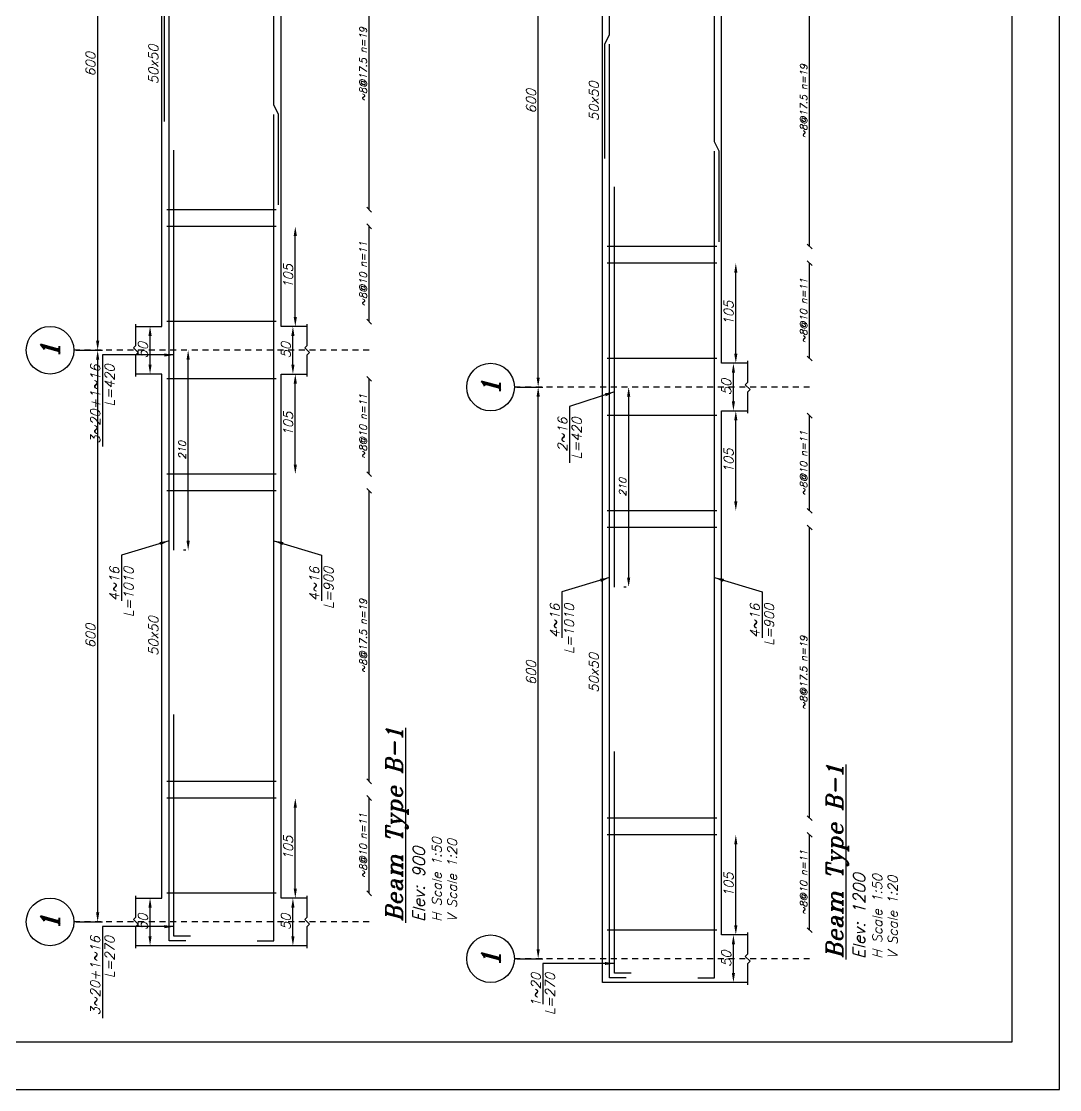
# Model space of a CAD drawing. Extents: x 0 to 308, y -92 to 22.
# Drawn here: x 192.36 to 214.16, y -91.78 to -69.36 of the extents above; entities that cross this region are included whole.
import ezdxf
from ezdxf.enums import TextEntityAlignment as Align

# ---------------------------------------------------------------- set-up
doc = ezdxf.new("R2010")
doc.units = 0
doc.header["$MEASUREMENT"] = 0
doc.header["$PDMODE"] = 33
doc.header["$PDSIZE"] = 0.3
doc.linetypes.add('HIDDEN2', pattern=[0.1875, 0.125, -0.0625])
doc.layers.add('SAZE_DRAWINGS', color=7, linetype='Continuous')
doc.styles.add('SAZE_STYLE', font='romansp.shx', dxfattribs={"oblique": 15})
doc.styles.add('SAZE_STYLE1', font='romant.shx', dxfattribs={"oblique": 15})
doc.dimstyles.new('SAZE_DIM_STYLE', dxfattribs={"dimtxt": 0.2, "dimasz": 0.2, "dimexe": 0.1, "dimexo": 0.05, "dimgap": 0.05, "dimtad": 0, "dimzin": 0, "dimdsep": 46, "dimtxsty": 'SAZE_STYLE', "dimcen": 0.09, "dimclrd": 2, "dimclre": 2, "dimclrt": 3, "dimadec": 0, "dimazin": 0, "dimtfac": 1, "dimtdec": 4, "dimtix": 1, "dimtmove": 1, "dimatfit": 3, "dimfxl": 1, "dimtolj": 1, "dimtzin": 0, "dimarcsym": 0})

# ---------------------------------------------------------------- blocks, each defined once
blk = doc.blocks.new('*D299')
at = {"layer": 'Defpoints', "color": 0, "transparency": 16777216}
for p in [(194.759, -87.76), (195.059, -87.76), (194.759, -88.76)]:
    blk.add_point(p, dxfattribs=at)
at = {"layer": 'SAZE_DRAWINGS', "color": 2, "lineweight": -2, "transparency": 16777216}
blk.add_line((195.059, -88.56), (195.059, -87.96), dxfattribs=at)
at = {"layer": 'SAZE_DRAWINGS', "color": 2, "transparency": 16777216}
for points in [[(195.025, -87.96), (195.092, -87.96), (195.059, -87.76)], [(195.025, -88.56), (195.092, -88.56), (195.059, -88.76)]]:
    blk.add_solid(points, dxfattribs=at)
at = {"layer": 'SAZE_DRAWINGS', "color": 3, "transparency": 16777216, "insert": (194.909, -88.26), "char_height": 0.2, "attachment_point": 5, "rotation": 90, "style": 'SAZE_STYLE'}
blk.add_mtext('\\A1;50', dxfattribs=at)
blk = doc.blocks.new('*D300')
at = {"layer": 'Defpoints', "color": 0, "transparency": 16777216}
for p in [(198.059, -87.76), (198.359, -87.76), (198.359, -88.76)]:
    blk.add_point(p, dxfattribs=at)
at = {"layer": 'SAZE_DRAWINGS', "color": 2, "lineweight": -2, "transparency": 16777216}
blk.add_line((198.059, -88.56), (198.059, -87.96), dxfattribs=at)
at = {"layer": 'SAZE_DRAWINGS', "color": 2, "transparency": 16777216}
for points in [[(198.025, -87.96), (198.092, -87.96), (198.059, -87.76)], [(198.025, -88.56), (198.092, -88.56), (198.059, -88.76)]]:
    blk.add_solid(points, dxfattribs=at)
at = {"layer": 'SAZE_DRAWINGS', "color": 3, "transparency": 16777216, "insert": (197.909, -88.26), "char_height": 0.2, "attachment_point": 5, "rotation": 90, "style": 'SAZE_STYLE'}
blk.add_mtext('\\A1;50', dxfattribs=at)
blk = doc.blocks.new('*D301')
at = {"layer": 'Defpoints', "color": 0, "transparency": 16777216}
for p in [(194.759, -75.76), (195.059, -75.76), (194.759, -76.76)]:
    blk.add_point(p, dxfattribs=at)
at = {"layer": 'SAZE_DRAWINGS', "color": 2, "lineweight": -2, "transparency": 16777216}
blk.add_line((195.059, -76.56), (195.059, -75.96), dxfattribs=at)
at = {"layer": 'SAZE_DRAWINGS', "color": 2, "transparency": 16777216}
for points in [[(195.025, -75.96), (195.092, -75.96), (195.059, -75.76)], [(195.025, -76.56), (195.092, -76.56), (195.059, -76.76)]]:
    blk.add_solid(points, dxfattribs=at)
at = {"layer": 'SAZE_DRAWINGS', "color": 3, "transparency": 16777216, "insert": (194.909, -76.26), "char_height": 0.2, "attachment_point": 5, "rotation": 90, "style": 'SAZE_STYLE'}
blk.add_mtext('\\A1;50', dxfattribs=at)
blk = doc.blocks.new('*D302')
at = {"layer": 'Defpoints', "color": 0, "transparency": 16777216}
for p in [(198.059, -75.76), (198.359, -75.76), (198.359, -76.76)]:
    blk.add_point(p, dxfattribs=at)
at = {"layer": 'SAZE_DRAWINGS', "color": 2, "lineweight": -2, "transparency": 16777216}
blk.add_line((198.059, -76.56), (198.059, -75.96), dxfattribs=at)
at = {"layer": 'SAZE_DRAWINGS', "color": 2, "transparency": 16777216}
for points in [[(198.025, -75.96), (198.092, -75.96), (198.059, -75.76)], [(198.025, -76.56), (198.092, -76.56), (198.059, -76.76)]]:
    blk.add_solid(points, dxfattribs=at)
at = {"layer": 'SAZE_DRAWINGS', "color": 3, "transparency": 16777216, "insert": (197.909, -76.26), "char_height": 0.2, "attachment_point": 5, "rotation": 90, "style": 'SAZE_STYLE'}
blk.add_mtext('\\A1;50', dxfattribs=at)
blk = doc.blocks.new('*D307')
at = {"layer": 'Defpoints', "color": 0, "transparency": 16777216}
for p in [(193.459, -76.26), (193.959, -76.26), (193.459, -88.26)]:
    blk.add_point(p, dxfattribs=at)
at = {"layer": 'SAZE_DRAWINGS', "color": 2, "lineweight": -2, "transparency": 16777216}
for p, q in [((193.509, -76.26), (194.059, -76.26)), ((193.959, -88.06), (193.959, -76.46)), ((193.509, -88.26), (194.059, -88.26))]:
    blk.add_line(p, q, dxfattribs=at)
at = {"layer": 'SAZE_DRAWINGS', "color": 2, "transparency": 16777216}
for points in [[(193.925, -76.46), (193.992, -76.46), (193.959, -76.26)], [(193.925, -88.06), (193.992, -88.06), (193.959, -88.26)]]:
    blk.add_solid(points, dxfattribs=at)
at = {"layer": 'SAZE_DRAWINGS', "color": 3, "transparency": 16777216, "insert": (193.809, -82.26), "char_height": 0.2, "attachment_point": 5, "rotation": 90, "style": 'SAZE_STYLE'}
blk.add_mtext('\\A1;600', dxfattribs=at)
blk = doc.blocks.new('*D308')
at = {"layer": 'Defpoints', "color": 0, "transparency": 16777216}
for p in [(193.459, -64.26), (193.959, -64.26), (193.459, -76.26)]:
    blk.add_point(p, dxfattribs=at)
at = {"layer": 'SAZE_DRAWINGS', "color": 2, "lineweight": -2, "transparency": 16777216}
for p, q in [((193.509, -64.26), (194.059, -64.26)), ((193.959, -76.06), (193.959, -64.46)), ((193.509, -76.26), (194.059, -76.26))]:
    blk.add_line(p, q, dxfattribs=at)
at = {"layer": 'SAZE_DRAWINGS', "color": 2, "transparency": 16777216}
for points in [[(193.925, -64.46), (193.992, -64.46), (193.959, -64.26)], [(193.925, -76.06), (193.992, -76.06), (193.959, -76.26)]]:
    blk.add_solid(points, dxfattribs=at)
at = {"layer": 'SAZE_DRAWINGS', "color": 3, "transparency": 16777216, "insert": (193.809, -70.26), "char_height": 0.2, "attachment_point": 5, "rotation": 90, "style": 'SAZE_STYLE'}
blk.add_mtext('\\A1;600', dxfattribs=at)
blk = doc.blocks.new('*D310')
at = {"layer": 'Defpoints', "color": 0, "transparency": 16777216}
for p in [(195.859, -76.26), (195.859, -76.26), (195.859, -80.46)]:
    blk.add_point(p, dxfattribs=at)
at = {"layer": 'SAZE_DRAWINGS', "color": 2, "lineweight": -2, "transparency": 16777216}
for p, q in [((195.809, -76.26), (195.759, -76.26)), ((195.859, -80.26), (195.859, -76.46)), ((195.809, -80.46), (195.759, -80.46))]:
    blk.add_line(p, q, dxfattribs=at)
at = {"layer": 'SAZE_DRAWINGS', "color": 2, "transparency": 16777216}
for points in [[(195.825, -76.46), (195.892, -76.46), (195.859, -76.26)], [(195.825, -80.26), (195.892, -80.26), (195.859, -80.46)]]:
    blk.add_solid(points, dxfattribs=at)
at = {"layer": 'SAZE_DRAWINGS', "color": 3, "transparency": 16777216, "insert": (195.734, -78.36), "char_height": 0.15, "attachment_point": 5, "rotation": 90, "style": 'SAZE_STYLE'}
blk.add_mtext('\\A1;210', dxfattribs=at)
blk = doc.blocks.new('*D312')
at = {"layer": 'Defpoints', "color": 0, "transparency": 16777216}
for p in [(198.109, -85.66), (198.109, -85.66), (198.109, -87.76)]:
    blk.add_point(p, dxfattribs=at)
at = {"layer": 'SAZE_DRAWINGS', "color": 2, "lineweight": -2, "transparency": 16777216}
blk.add_line((198.109, -87.56), (198.109, -85.86), dxfattribs=at)
at = {"layer": 'SAZE_DRAWINGS', "color": 2, "transparency": 16777216}
for points in [[(198.075, -85.86), (198.142, -85.86), (198.109, -85.66)], [(198.075, -87.56), (198.142, -87.56), (198.109, -87.76)]]:
    blk.add_solid(points, dxfattribs=at)
at = {"layer": 'SAZE_DRAWINGS', "color": 3, "transparency": 16777216, "insert": (197.959, -86.71), "char_height": 0.2, "attachment_point": 5, "rotation": 90, "style": 'SAZE_STYLE'}
blk.add_mtext('\\A1;105', dxfattribs=at)
blk = doc.blocks.new('*D313')
at = {"layer": 'Defpoints', "color": 0, "transparency": 16777216}
for p in [(198.109, -76.76), (198.109, -76.76), (198.109, -78.86)]:
    blk.add_point(p, dxfattribs=at)
at = {"layer": 'SAZE_DRAWINGS', "color": 2, "lineweight": -2, "transparency": 16777216}
blk.add_line((198.109, -78.66), (198.109, -76.96), dxfattribs=at)
at = {"layer": 'SAZE_DRAWINGS', "color": 2, "transparency": 16777216}
for points in [[(198.075, -76.96), (198.142, -76.96), (198.109, -76.76)], [(198.075, -78.66), (198.142, -78.66), (198.109, -78.86)]]:
    blk.add_solid(points, dxfattribs=at)
at = {"layer": 'SAZE_DRAWINGS', "color": 3, "transparency": 16777216, "insert": (197.959, -77.81), "char_height": 0.2, "attachment_point": 5, "rotation": 90, "style": 'SAZE_STYLE'}
blk.add_mtext('\\A1;105', dxfattribs=at)
blk = doc.blocks.new('*D314')
at = {"layer": 'Defpoints', "color": 0, "transparency": 16777216}
for p in [(198.109, -73.66), (198.109, -73.66), (198.109, -75.76)]:
    blk.add_point(p, dxfattribs=at)
at = {"layer": 'SAZE_DRAWINGS', "color": 2, "lineweight": -2, "transparency": 16777216}
blk.add_line((198.109, -75.56), (198.109, -73.86), dxfattribs=at)
at = {"layer": 'SAZE_DRAWINGS', "color": 2, "transparency": 16777216}
for points in [[(198.075, -73.86), (198.142, -73.86), (198.109, -73.66)], [(198.075, -75.56), (198.142, -75.56), (198.109, -75.76)]]:
    blk.add_solid(points, dxfattribs=at)
at = {"layer": 'SAZE_DRAWINGS', "color": 3, "transparency": 16777216, "insert": (197.959, -74.71), "char_height": 0.2, "attachment_point": 5, "rotation": 90, "style": 'SAZE_STYLE'}
blk.add_mtext('\\A1;105', dxfattribs=at)
blk = doc.blocks.new('*D318')
at = {"layer": 'Defpoints', "color": 0, "transparency": 16777216}
for p in [(207.309, -88.533), (207.609, -88.533), (207.609, -89.533)]:
    blk.add_point(p, dxfattribs=at)
at = {"layer": 'SAZE_DRAWINGS', "color": 2, "lineweight": -2, "transparency": 16777216}
blk.add_line((207.309, -89.333), (207.309, -88.733), dxfattribs=at)
at = {"layer": 'SAZE_DRAWINGS', "color": 2, "transparency": 16777216}
for points in [[(207.275, -88.733), (207.342, -88.733), (207.309, -88.533)], [(207.275, -89.333), (207.342, -89.333), (207.309, -89.533)]]:
    blk.add_solid(points, dxfattribs=at)
at = {"layer": 'SAZE_DRAWINGS', "color": 3, "transparency": 16777216, "insert": (207.159, -89.033), "char_height": 0.2, "attachment_point": 5, "rotation": 90, "style": 'SAZE_STYLE'}
blk.add_mtext('\\A1;50', dxfattribs=at)
blk = doc.blocks.new('*D319')
at = {"layer": 'Defpoints', "color": 0, "transparency": 16777216}
for p in [(207.309, -76.533), (207.609, -76.533), (207.609, -77.533)]:
    blk.add_point(p, dxfattribs=at)
at = {"layer": 'SAZE_DRAWINGS', "color": 2, "lineweight": -2, "transparency": 16777216}
blk.add_line((207.309, -77.333), (207.309, -76.733), dxfattribs=at)
at = {"layer": 'SAZE_DRAWINGS', "color": 2, "transparency": 16777216}
for points in [[(207.275, -76.733), (207.342, -76.733), (207.309, -76.533)], [(207.275, -77.333), (207.342, -77.333), (207.309, -77.533)]]:
    blk.add_solid(points, dxfattribs=at)
at = {"layer": 'SAZE_DRAWINGS', "color": 3, "transparency": 16777216, "insert": (207.159, -77.033), "char_height": 0.2, "attachment_point": 5, "rotation": 90, "style": 'SAZE_STYLE'}
blk.add_mtext('\\A1;50', dxfattribs=at)
blk = doc.blocks.new('*D322')
at = {"layer": 'Defpoints', "color": 0, "transparency": 16777216}
for p in [(202.709, -77.033), (203.209, -77.033), (202.709, -89.033)]:
    blk.add_point(p, dxfattribs=at)
at = {"layer": 'SAZE_DRAWINGS', "color": 2, "lineweight": -2, "transparency": 16777216}
for p, q in [((202.759, -77.033), (203.309, -77.033)), ((203.209, -88.833), (203.209, -77.233)), ((202.759, -89.033), (203.309, -89.033))]:
    blk.add_line(p, q, dxfattribs=at)
at = {"layer": 'SAZE_DRAWINGS', "color": 2, "transparency": 16777216}
for points in [[(203.175, -77.233), (203.242, -77.233), (203.209, -77.033)], [(203.175, -88.833), (203.242, -88.833), (203.209, -89.033)]]:
    blk.add_solid(points, dxfattribs=at)
at = {"layer": 'SAZE_DRAWINGS', "color": 3, "transparency": 16777216, "insert": (203.059, -83.033), "char_height": 0.2, "attachment_point": 5, "rotation": 90, "style": 'SAZE_STYLE'}
blk.add_mtext('\\A1;600', dxfattribs=at)
blk = doc.blocks.new('*D323')
at = {"layer": 'Defpoints', "color": 0, "transparency": 16777216}
for p in [(202.709, -65.033), (203.209, -65.033), (202.709, -77.033)]:
    blk.add_point(p, dxfattribs=at)
at = {"layer": 'SAZE_DRAWINGS', "color": 2, "lineweight": -2, "transparency": 16777216}
for p, q in [((202.759, -65.033), (203.309, -65.033)), ((203.209, -76.833), (203.209, -65.233)), ((202.759, -77.033), (203.309, -77.033))]:
    blk.add_line(p, q, dxfattribs=at)
at = {"layer": 'SAZE_DRAWINGS', "color": 2, "transparency": 16777216}
for points in [[(203.175, -65.233), (203.242, -65.233), (203.209, -65.033)], [(203.175, -76.833), (203.242, -76.833), (203.209, -77.033)]]:
    blk.add_solid(points, dxfattribs=at)
at = {"layer": 'SAZE_DRAWINGS', "color": 3, "transparency": 16777216, "insert": (203.059, -71.033), "char_height": 0.2, "attachment_point": 5, "rotation": 90, "style": 'SAZE_STYLE'}
blk.add_mtext('\\A1;600', dxfattribs=at)
blk = doc.blocks.new('*D325')
at = {"layer": 'Defpoints', "color": 0, "transparency": 16777216}
for p in [(205.109, -77.033), (205.109, -77.033), (205.109, -81.233)]:
    blk.add_point(p, dxfattribs=at)
at = {"layer": 'SAZE_DRAWINGS', "color": 2, "lineweight": -2, "transparency": 16777216}
for p, q in [((205.059, -77.033), (205.009, -77.033)), ((205.109, -81.033), (205.109, -77.233)), ((205.059, -81.233), (205.009, -81.233))]:
    blk.add_line(p, q, dxfattribs=at)
at = {"layer": 'SAZE_DRAWINGS', "color": 2, "transparency": 16777216}
for points in [[(205.075, -77.233), (205.142, -77.233), (205.109, -77.033)], [(205.075, -81.033), (205.142, -81.033), (205.109, -81.233)]]:
    blk.add_solid(points, dxfattribs=at)
at = {"layer": 'SAZE_DRAWINGS', "color": 3, "transparency": 16777216, "insert": (204.984, -79.133), "char_height": 0.15, "attachment_point": 5, "rotation": 90, "style": 'SAZE_STYLE'}
blk.add_mtext('\\A1;210', dxfattribs=at)
blk = doc.blocks.new('*D327')
at = {"layer": 'Defpoints', "color": 0, "transparency": 16777216}
for p in [(207.359, -86.433), (207.359, -86.433), (207.359, -88.533)]:
    blk.add_point(p, dxfattribs=at)
at = {"layer": 'SAZE_DRAWINGS', "color": 2, "lineweight": -2, "transparency": 16777216}
blk.add_line((207.359, -88.333), (207.359, -86.633), dxfattribs=at)
at = {"layer": 'SAZE_DRAWINGS', "color": 2, "transparency": 16777216}
for points in [[(207.325, -86.633), (207.392, -86.633), (207.359, -86.433)], [(207.325, -88.333), (207.392, -88.333), (207.359, -88.533)]]:
    blk.add_solid(points, dxfattribs=at)
at = {"layer": 'SAZE_DRAWINGS', "color": 3, "transparency": 16777216, "insert": (207.209, -87.483), "char_height": 0.2, "attachment_point": 5, "rotation": 90, "style": 'SAZE_STYLE'}
blk.add_mtext('\\A1;105', dxfattribs=at)
blk = doc.blocks.new('*D328')
at = {"layer": 'Defpoints', "color": 0, "transparency": 16777216}
for p in [(207.359, -77.533), (207.359, -77.533), (207.359, -79.633)]:
    blk.add_point(p, dxfattribs=at)
at = {"layer": 'SAZE_DRAWINGS', "color": 2, "lineweight": -2, "transparency": 16777216}
blk.add_line((207.359, -79.433), (207.359, -77.733), dxfattribs=at)
at = {"layer": 'SAZE_DRAWINGS', "color": 2, "transparency": 16777216}
for points in [[(207.325, -77.733), (207.392, -77.733), (207.359, -77.533)], [(207.325, -79.433), (207.392, -79.433), (207.359, -79.633)]]:
    blk.add_solid(points, dxfattribs=at)
at = {"layer": 'SAZE_DRAWINGS', "color": 3, "transparency": 16777216, "insert": (207.209, -78.583), "char_height": 0.2, "attachment_point": 5, "rotation": 90, "style": 'SAZE_STYLE'}
blk.add_mtext('\\A1;105', dxfattribs=at)
blk = doc.blocks.new('*D329')
at = {"layer": 'Defpoints', "color": 0, "transparency": 16777216}
for p in [(207.359, -74.433), (207.359, -74.433), (207.359, -76.533)]:
    blk.add_point(p, dxfattribs=at)
at = {"layer": 'SAZE_DRAWINGS', "color": 2, "lineweight": -2, "transparency": 16777216}
blk.add_line((207.359, -76.333), (207.359, -74.633), dxfattribs=at)
at = {"layer": 'SAZE_DRAWINGS', "color": 2, "transparency": 16777216}
for points in [[(207.325, -74.633), (207.392, -74.633), (207.359, -74.433)], [(207.325, -76.333), (207.392, -76.333), (207.359, -76.533)]]:
    blk.add_solid(points, dxfattribs=at)
at = {"layer": 'SAZE_DRAWINGS', "color": 3, "transparency": 16777216, "insert": (207.209, -75.483), "char_height": 0.2, "attachment_point": 5, "rotation": 90, "style": 'SAZE_STYLE'}
blk.add_mtext('\\A1;105', dxfattribs=at)

msp = doc.modelspace()

# ---------------------------------------------------------------- linework, layer by layer
at = {"layer": 'SAZE_DRAWINGS', "color": 1}
msp.add_lwpolyline([(172.1588, -32.3812), (172.1588, -91.7812), (214.1588, -91.7812), (214.1588, -32.3812)], close=True, dxfattribs=at)
at = {"layer": 'SAZE_DRAWINGS', "color": 7}
msp.add_lwpolyline([(173.1588, -33.3812), (173.1588, -90.7812), (213.1588, -90.7812), (213.1588, -33.3812)], close=True, dxfattribs=at)
at = {"layer": 'SAZE_DRAWINGS', "color": 6, "linetype": 'Continuous', "elevation": 0}
for points in [[(195.3588, -71.4597), (195.3588, -69.0597), (195.4588, -68.8597), (195.4588, -51.8597), (195.8088, -51.8597)], [(197.7588, -73.2097), (197.7588, -71.3097), (197.6588, -71.1097), (197.6588, -51.8597), (197.3088, -51.8597)], [(204.6088, -72.233), (204.6088, -69.833), (204.7088, -69.633), (204.7088, -52.633), (205.0588, -52.633)], [(207.0088, -73.983), (207.0088, -72.083), (206.9088, -71.883), (206.9088, -52.633), (206.5588, -52.633)], [(195.8088, -88.6597), (195.4588, -88.6597), (195.4588, -69.0597)], [(205.0588, -89.433), (204.7088, -89.433), (204.7088, -69.833)], [(197.3088, -88.6597), (197.6588, -88.6597), (197.6588, -71.3097)], [(195.5588, -80.4597), (195.5588, -72.0597)], [(206.5588, -89.433), (206.9088, -89.433), (206.9088, -72.083)], [(204.8088, -81.233), (204.8088, -72.833)], [(195.9088, -88.5597), (195.5588, -88.5597), (195.5588, -83.9097)], [(205.1588, -89.333), (204.8088, -89.333), (204.8088, -84.683)]]:
    msp.add_lwpolyline(points, dxfattribs=at)
at = {"layer": 'SAZE_DRAWINGS', "color": 3, "linetype": 'Continuous', "elevation": 0}
for points in [[(204.5588, -89.533), (204.5588, -52.533)], [(194.7588, -75.7597), (195.3088, -75.7597), (195.3088, -64.7597), (194.7588, -64.7597)], [(198.3588, -75.7597), (197.8088, -75.7597), (197.8088, -64.7597), (198.3588, -64.7597)], [(207.6088, -76.533), (207.0588, -76.533), (207.0588, -65.533), (207.6088, -65.533)], [(194.7588, -87.7597), (195.3088, -87.7597), (195.3088, -76.7597), (194.7588, -76.7597)], [(198.3588, -87.7597), (197.8088, -87.7597), (197.8088, -76.7597), (198.3588, -76.7597)], [(207.6088, -88.533), (207.0588, -88.533), (207.0588, -77.533), (207.6088, -77.533)], [(198.3588, -88.7597), (194.7588, -88.7597)], [(207.6088, -89.533), (204.5588, -89.533)]]:
    msp.add_lwpolyline(points, dxfattribs=at)
at = {"layer": 'SAZE_DRAWINGS', "color": 1, "elevation": 0}
for points in [[(199.6588, -73.3097), (199.6588, -67.2097)], [(208.9088, -74.083), (208.9088, -67.983)], [(199.7088, -73.3597), (199.6088, -73.2597)], [(199.7088, -73.7097), (199.6088, -73.6097)], [(199.6588, -75.6597), (199.6588, -73.6597)], [(208.9588, -74.133), (208.8588, -74.033)], [(208.9588, -74.483), (208.8588, -74.383)], [(208.9088, -76.433), (208.9088, -74.433)], [(199.7088, -75.7097), (199.6088, -75.6097)], [(208.9588, -76.483), (208.8588, -76.383)], [(199.7088, -76.9097), (199.6088, -76.8097)], [(199.6588, -78.8597), (199.6588, -76.8597)], [(208.9588, -77.683), (208.8588, -77.583)], [(208.9088, -79.633), (208.9088, -77.633)], [(199.7088, -78.9097), (199.6088, -78.8097)], [(199.7088, -79.2597), (199.6088, -79.1597)], [(199.6588, -85.3097), (199.6588, -79.2097)], [(208.9588, -79.683), (208.8588, -79.583)], [(208.9588, -80.033), (208.8588, -79.933)], [(208.9088, -86.083), (208.9088, -79.983)], [(199.7088, -85.3597), (199.6088, -85.2597)], [(199.7088, -85.7097), (199.6088, -85.6097)], [(199.6588, -87.6597), (199.6588, -85.6597)], [(208.9588, -86.133), (208.8588, -86.033)], [(208.9588, -86.483), (208.8588, -86.383)], [(208.9088, -88.433), (208.9088, -86.433)], [(199.7088, -87.7097), (199.6088, -87.6097)], [(208.9588, -88.483), (208.8588, -88.383)]]:
    msp.add_lwpolyline(points, dxfattribs=at)
at = {"layer": 'SAZE_DRAWINGS', "color": 4, "linetype": 'Continuous', "elevation": 0}
for points in [[(197.7088, -73.3097), (195.4088, -73.3097)], [(197.7088, -73.6597), (195.4088, -73.6597)], [(206.9588, -74.083), (204.6588, -74.083)], [(206.9588, -74.433), (204.6588, -74.433)], [(197.7088, -75.6597), (195.4088, -75.6597)], [(206.9588, -76.433), (204.6588, -76.433)], [(197.7088, -76.8597), (195.4088, -76.8597)], [(206.9588, -77.633), (204.6588, -77.633)], [(197.7088, -78.8597), (195.4088, -78.8597)], [(197.7088, -79.2097), (195.4088, -79.2097)], [(206.9588, -79.633), (204.6588, -79.633)], [(206.9588, -79.983), (204.6588, -79.983)], [(197.7088, -85.3097), (195.4088, -85.3097)], [(197.7088, -85.6597), (195.4088, -85.6597)], [(206.9588, -86.083), (204.6588, -86.083)], [(206.9588, -86.433), (204.6588, -86.433)], [(197.7088, -87.6597), (195.4088, -87.6597)], [(206.9588, -88.433), (204.6588, -88.433)]]:
    msp.add_lwpolyline(points, dxfattribs=at)
at = {"layer": 'SAZE_DRAWINGS', "color": 8, "elevation": 0}
for points in [[(194.7588, -76.8097), (194.7588, -76.3597), (194.8088, -76.3097), (194.7088, -76.2097), (194.7588, -76.1597), (194.7588, -75.7097)], [(198.3588, -76.8097), (198.3588, -76.3597), (198.4088, -76.3097), (198.3088, -76.2097), (198.3588, -76.1597), (198.3588, -75.7097)], [(207.6088, -77.583), (207.6088, -77.133), (207.6588, -77.083), (207.5588, -76.983), (207.6088, -76.933), (207.6088, -76.483)], [(194.7588, -88.8097), (194.7588, -88.3597), (194.8088, -88.3097), (194.7088, -88.2097), (194.7588, -88.1597), (194.7588, -87.7097)], [(198.3588, -88.8097), (198.3588, -88.3597), (198.4088, -88.3097), (198.3088, -88.2097), (198.3588, -88.1597), (198.3588, -87.7097)], [(207.6088, -89.583), (207.6088, -89.133), (207.6588, -89.083), (207.5588, -88.983), (207.6088, -88.933), (207.6088, -88.483)]]:
    msp.add_lwpolyline(points, dxfattribs=at)
at = {"layer": 'SAZE_DRAWINGS', "color": 2, "linetype": 'HIDDEN2', "elevation": 0}
for points in [[(199.6588, -76.2597), (193.4588, -76.2597)], [(208.9088, -77.033), (202.7088, -77.033)], [(199.6588, -88.2597), (193.4588, -88.2597)], [(208.9088, -89.033), (202.7088, -89.033)]]:
    msp.add_lwpolyline(points, dxfattribs=at)
at = {"layer": 'SAZE_DRAWINGS', "color": 2}
for centre in [(192.9588, -76.2597, 0), (202.2088, -77.033, 0), (192.9588, -88.2597, 0), (202.2088, -89.033, 0)]:
    msp.add_ellipse(centre, major_axis=(0, 0.5), ratio=1, dxfattribs=at)

# ---------------------------------------------------------------- texts
at = {"layer": 'SAZE_DRAWINGS', "color": 3, "style": 'SAZE_STYLE', "oblique": 15}
for s, p in [('~8@17.5 n=19', (199.6088, -70.2597, 0)), ('~8@17.5 n=19', (208.8588, -71.033, 0)), ('~8@10 n=11', (199.6088, -74.6597, 0)), ('~8@10 n=11', (208.8588, -75.433, 0)), ('~8@10 n=11', (199.6088, -77.8597, 0)), ('~8@10 n=11', (208.8588, -78.633, 0)), ('~8@17.5 n=19', (199.6088, -82.2597, 0)), ('~8@17.5 n=19', (208.8588, -83.033, 0)), ('~8@10 n=11', (199.6088, -86.6597, 0)), ('~8@10 n=11', (208.8588, -87.433, 0))]:
    msp.add_text(s, height=0.15, rotation=90, dxfattribs=at).set_placement(p, align=Align.CENTER)
at = {"layer": 'SAZE_DRAWINGS', "color": 2, "style": 'SAZE_STYLE1', "oblique": 15}
for p in [(195.1288, -70.2597, 0), (204.3788, -71.033, 0), (195.1288, -82.2597, 0), (204.3788, -83.033, 0)]:
    msp.add_text('50x50', height=0.2, rotation=90, dxfattribs=at).set_placement(p, align=Align.MIDDLE_CENTER)
at = {"layer": 'SAZE_DRAWINGS', "color": 3, "style": 'SAZE_STYLE1', "oblique": 15}
for p in [(192.9588, -76.2597, 0), (202.2088, -77.033, 0), (192.9588, -88.2597, 0), (202.2088, -89.033, 0)]:
    msp.add_text('1', height=0.4, rotation=90, dxfattribs=at).set_placement(p, align=Align.MIDDLE_CENTER)
at = {"layer": 'SAZE_DRAWINGS', "color": 4, "style": 'SAZE_STYLE1', "oblique": 15}
for p in [(200.3588, -88.2597, 0), (209.6088, -89.033, 0)]:
    msp.add_text('%%UBeam Type B-1', height=0.35, rotation=90, dxfattribs=at).set_placement(p)
at = {"layer": 'SAZE_DRAWINGS', "color": 2, "style": 'SAZE_STYLE1', "oblique": 15}
for s, height, p in [('H Scale 1:50', 0.2, (201.1802, -88.2597, 0)), ('V Scale 1:20', 0.2, (201.504, -88.2597, 0)), ('Elev: 900', 0.25, (200.8255, -88.2597, 0)), ('Elev: 1200', 0.25, (210.0755, -89.033, 0)), ('H Scale 1:50', 0.2, (210.4302, -89.033, 0)), ('V Scale 1:20', 0.2, (210.754, -89.033, 0))]:
    msp.add_text(s, height=height, rotation=90, dxfattribs=at).set_placement(p)
at = {"layer": 'SAZE_DRAWINGS', "color": 3, "char_height": 0.2, "attachment_point": 9, "rotation": 90, "style": 'SAZE_STYLE'}
for s, insert in [('\\A1;3~20+1~16', (194.0088, -76.5597, 0)), ('\\A1;2~16', (203.8186, -77.6709, 0)), ('\\A1;4~16', (194.4088, -80.8097, 0)), ('\\A1;4~16', (198.6088, -80.8097, 0)), ('\\A1;4~16', (203.6588, -81.583, 0)), ('\\A1;4~16', (207.8588, -81.583, 0)), ('\\A1;3~20+1~16', (194.0088, -88.5597, 0)), ('\\A1;1~20', (203.2588, -89.333, 0))]:
    msp.add_mtext(s, dxfattribs=dict(at, insert=insert))
at = {"layer": 'SAZE_DRAWINGS', "color": 2, "char_height": 0.2, "attachment_point": 3, "rotation": 90, "style": 'SAZE_STYLE'}
for s, insert in [('L=420', (194.1088, -76.5597, 0)), ('L=420', (203.9186, -77.6709, 0)), ('L=1010', (194.5088, -80.8097, 0)), ('L=900', (198.7088, -80.8097, 0)), ('L=1010', (203.7588, -81.583, 0)), ('L=900', (207.9588, -81.583, 0)), ('L=270', (194.1088, -88.5597, 0)), ('L=270', (203.3588, -89.333, 0))]:
    msp.add_mtext(s, dxfattribs=dict(at, insert=insert))

# ---------------------------------------------------------------- dimensions: what is measured, and where the dimension line sits
at = {"layer": 'SAZE_DRAWINGS', "color": 2}
for base, p1, p2, override, picture, middle in [((193.9588, -64.2597, 0), (193.4588, -76.2597, 0), (193.4588, -64.2597, 0), {"dimtxt": 0.2, "dimasz": 0.2, "dimgap": 0.05, "dimtad": 1, "dimdec": 1, "dimlfac": 50, "dimrnd": 1, "dimzin": 8, "dimclrd": 2, "dimclre": 2, "dimclrt": 3}, '*D308', (193.8088, -70.2597, 0)), ((203.2088, -65.033, 0), (202.7088, -77.033, 0), (202.7088, -65.033, 0), {"dimtxt": 0.2, "dimasz": 0.2, "dimgap": 0.05, "dimtad": 1, "dimdec": 1, "dimlfac": 50, "dimrnd": 1, "dimzin": 8, "dimclrd": 2, "dimclre": 2, "dimclrt": 3}, '*D323', (203.0588, -71.033, 0)), ((198.1088, -73.6597, 0), (198.1088, -75.7597, 0), (198.1088, -73.6597, 0), {"dimtxt": 0.2, "dimasz": 0.2, "dimgap": 0.05, "dimtad": 1, "dimdec": 1, "dimlfac": 50, "dimrnd": 1, "dimzin": 8, "dimse1": 1, "dimse2": 1, "dimclrd": 2, "dimclre": 2, "dimclrt": 3}, '*D314', (197.9588, -74.7097, 0)), ((207.3588, -74.433, 0), (207.3588, -76.533, 0), (207.3588, -74.433, 0), {"dimtxt": 0.2, "dimasz": 0.2, "dimgap": 0.05, "dimtad": 1, "dimdec": 1, "dimlfac": 50, "dimrnd": 1, "dimzin": 8, "dimse1": 1, "dimse2": 1, "dimclrd": 2, "dimclre": 2, "dimclrt": 3}, '*D329', (207.2088, -75.483, 0)), ((195.0588, -75.7597, 0), (194.7588, -76.7597, 0), (194.7588, -75.7597, 0), {"dimtxt": 0.2, "dimasz": 0.2, "dimgap": 0.05, "dimtad": 1, "dimdec": 1, "dimlfac": 50, "dimrnd": 1, "dimzin": 8, "dimse1": 1, "dimse2": 1, "dimclrd": 2, "dimclre": 2, "dimclrt": 3}, '*D301', (194.9088, -76.2597, 0)), ((198.0588, -75.7597, 0), (198.3588, -76.7597, 0), (198.3588, -75.7597, 0), {"dimtxt": 0.2, "dimasz": 0.2, "dimgap": 0.05, "dimtad": 1, "dimdec": 1, "dimlfac": 50, "dimrnd": 1, "dimzin": 8, "dimse1": 1, "dimse2": 1, "dimclrd": 2, "dimclre": 2, "dimclrt": 3}, '*D302', (197.9088, -76.2597, 0)), ((193.9588, -76.2597, 0), (193.4588, -88.2597, 0), (193.4588, -76.2597, 0), {"dimtxt": 0.2, "dimasz": 0.2, "dimgap": 0.05, "dimtad": 1, "dimdec": 1, "dimlfac": 50, "dimrnd": 1, "dimzin": 8, "dimclrd": 2, "dimclre": 2, "dimclrt": 3}, '*D307', (193.8088, -82.2597, 0)), ((195.8588, -76.2597, 0), (195.8588, -80.4597, 0), (195.8588, -76.2597, 0), {"dimtxt": 0.15, "dimasz": 0.2, "dimgap": 0.05, "dimtad": 1, "dimdec": 1, "dimlfac": 50, "dimrnd": 1, "dimzin": 8, "dimclrd": 2, "dimclre": 2, "dimclrt": 3}, '*D310', (195.7338, -78.3597, 0)), ((207.3088, -76.533, 0), (207.6088, -77.533, 0), (207.6088, -76.533, 0), {"dimtxt": 0.2, "dimasz": 0.2, "dimgap": 0.05, "dimtad": 1, "dimdec": 1, "dimlfac": 50, "dimrnd": 1, "dimzin": 8, "dimse1": 1, "dimse2": 1, "dimclrd": 2, "dimclre": 2, "dimclrt": 3}, '*D319', (207.1588, -77.033, 0)), ((198.1088, -76.7597, 0), (198.1088, -78.8597, 0), (198.1088, -76.7597, 0), {"dimtxt": 0.2, "dimasz": 0.2, "dimgap": 0.05, "dimtad": 1, "dimdec": 1, "dimlfac": 50, "dimrnd": 1, "dimzin": 8, "dimse1": 1, "dimse2": 1, "dimclrd": 2, "dimclre": 2, "dimclrt": 3}, '*D313', (197.9588, -77.8097, 0)), ((203.2088, -77.033, 0), (202.7088, -89.033, 0), (202.7088, -77.033, 0), {"dimtxt": 0.2, "dimasz": 0.2, "dimgap": 0.05, "dimtad": 1, "dimdec": 1, "dimlfac": 50, "dimrnd": 1, "dimzin": 8, "dimclrd": 2, "dimclre": 2, "dimclrt": 3}, '*D322', (203.0588, -83.033, 0)), ((205.1088, -77.033, 0), (205.1088, -81.233, 0), (205.1088, -77.033, 0), {"dimtxt": 0.15, "dimasz": 0.2, "dimgap": 0.05, "dimtad": 1, "dimdec": 1, "dimlfac": 50, "dimrnd": 1, "dimzin": 8, "dimclrd": 2, "dimclre": 2, "dimclrt": 3}, '*D325', (204.9838, -79.133, 0)), ((207.3588, -77.533, 0), (207.3588, -79.633, 0), (207.3588, -77.533, 0), {"dimtxt": 0.2, "dimasz": 0.2, "dimgap": 0.05, "dimtad": 1, "dimdec": 1, "dimlfac": 50, "dimrnd": 1, "dimzin": 8, "dimse1": 1, "dimse2": 1, "dimclrd": 2, "dimclre": 2, "dimclrt": 3}, '*D328', (207.2088, -78.583, 0)), ((198.1088, -85.6597, 0), (198.1088, -87.7597, 0), (198.1088, -85.6597, 0), {"dimtxt": 0.2, "dimasz": 0.2, "dimgap": 0.05, "dimtad": 1, "dimdec": 1, "dimlfac": 50, "dimrnd": 1, "dimzin": 8, "dimse1": 1, "dimse2": 1, "dimclrd": 2, "dimclre": 2, "dimclrt": 3}, '*D312', (197.9588, -86.7097, 0)), ((207.3588, -86.433, 0), (207.3588, -88.533, 0), (207.3588, -86.433, 0), {"dimtxt": 0.2, "dimasz": 0.2, "dimgap": 0.05, "dimtad": 1, "dimdec": 1, "dimlfac": 50, "dimrnd": 1, "dimzin": 8, "dimse1": 1, "dimse2": 1, "dimclrd": 2, "dimclre": 2, "dimclrt": 3}, '*D327', (207.2088, -87.483, 0)), ((195.0588, -87.7597, 0), (194.7588, -88.7597, 0), (194.7588, -87.7597, 0), {"dimtxt": 0.2, "dimasz": 0.2, "dimgap": 0.05, "dimtad": 1, "dimdec": 1, "dimlfac": 50, "dimrnd": 1, "dimzin": 8, "dimse1": 1, "dimse2": 1, "dimclrd": 2, "dimclre": 2, "dimclrt": 3}, '*D299', (194.9088, -88.2597, 0)), ((198.0588, -87.7597, 0), (198.3588, -88.7597, 0), (198.3588, -87.7597, 0), {"dimtxt": 0.2, "dimasz": 0.2, "dimgap": 0.05, "dimtad": 1, "dimdec": 1, "dimlfac": 50, "dimrnd": 1, "dimzin": 8, "dimse1": 1, "dimse2": 1, "dimclrd": 2, "dimclre": 2, "dimclrt": 3}, '*D300', (197.9088, -88.2597, 0)), ((207.3088, -88.533, 0), (207.6088, -89.533, 0), (207.6088, -88.533, 0), {"dimtxt": 0.2, "dimasz": 0.2, "dimgap": 0.05, "dimtad": 1, "dimdec": 1, "dimlfac": 50, "dimrnd": 1, "dimzin": 8, "dimse1": 1, "dimse2": 1, "dimclrd": 2, "dimclre": 2, "dimclrt": 3}, '*D318', (207.1588, -89.033, 0))]:
    dim = msp.add_linear_dim(base=base, p1=p1, p2=p2, angle=90, dimstyle='SAZE_DIM_STYLE', override=override, dxfattribs=at)
    dim.commit()
    dim.dimension.update_dxf_attribs({"geometry": picture, "text_midpoint": middle})

# ---------------------------------------------------------------- leaders
at = {"layer": 'SAZE_DRAWINGS', "color": 2, "annotation_type": 0, "has_hookline": 1, "hookline_direction": 1, "horizontal_direction": (0, 1, 0)}
for points, text_width in [([(195.5588, -76.3597, 0), (194.0588, -76.3597, 0), (194.0588, -76.5097, 0)], 1.7214), ([(204.8088, -77.133, 0), (203.8692, -77.4417, 0), (203.8692, -77.8428, 0)], 0.7316), ([(195.4588, -80.2597, 0), (194.4588, -80.5597, 0), (194.4588, -80.7597, 0)], 0.7138), ([(197.6588, -80.2597, 0), (198.6588, -80.5597, 0), (198.6588, -80.7597, 0)], 0.7138), ([(204.7088, -81.033, 0), (203.7088, -81.333, 0), (203.7088, -81.533, 0)], 0.7138), ([(206.9088, -81.033, 0), (207.9088, -81.333, 0), (207.9088, -81.533, 0)], 0.7138), ([(195.5588, -88.3597, 0), (194.0588, -88.3597, 0), (194.0588, -88.5097, 0)], 1.7214), ([(204.8088, -89.133, 0), (203.3088, -89.133, 0), (203.3088, -89.283, 0)], 0.6571)]:
    msp.add_leader(points, dimstyle='SAZE_DIM_STYLE', override={"dimasz": 0.2, "dimgap": 0.05, "dimtad": 1, "dimclrd": 2}, dxfattribs=dict(at, text_width=text_width))

doc.saveas('drawing.dxf')
